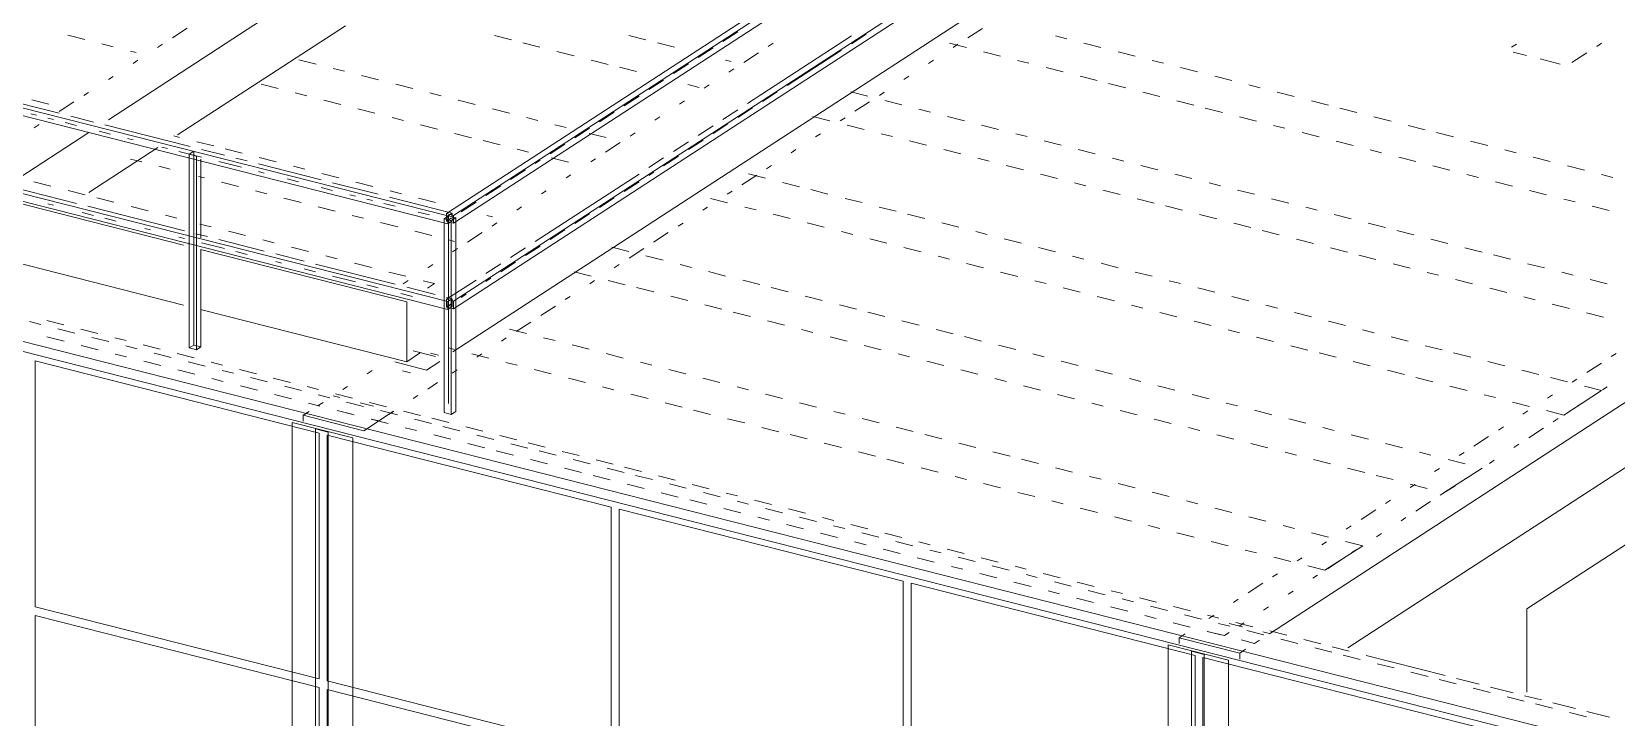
# Paper-space layout '02 Building 3D Model' of a CAD drawing. Header units: millimetres. Extents: x 5 to 415, y 7 to 290.
# Drawn here: x 64.42 to 91.22, y 195.23 to 206.83 of the extents above; entities that cross this region are included whole.
import ezdxf

# ---------------------------------------------------------------- set-up
doc = ezdxf.new("R2010")
doc.units = ezdxf.units.MM
doc.layers.add('MODEL_3D_VIEW', color=7, linetype='Continuous', lineweight=9)

# ---------------------------------------------------------------- blocks, each defined once
blk = doc.blocks.new('SHEET_02_BUILDING_3D')
at = {"layer": 'MODEL_3D_VIEW', "lineweight": 9}
for p, q in [((85.351, 196.642), (109.589, 212.419)), ((109.423, 211.209), (86.679, 196.404)), ((26.737, 211.131), (139.139, 182.563)), ((138.954, 182.442), (26.744, 210.961)), ((82.709, 211.094), (71.433, 203.754)), ((71.555, 203.723), (82.83, 211.063)), ((71.555, 203.593), (82.83, 210.932)), ((71.555, 202.273), (82.83, 209.612)), ((71.555, 202.142), (82.83, 209.482)), ((54.22, 208.095), (71.456, 203.714)), ((54.22, 207.964), (71.456, 203.584)), ((81.219, 207.713), (71.541, 201.414)), ((65.72, 205.343), (68.307, 207.027)), ((67.052, 206.893), (66.802, 206.73)), ((69.725, 206.935), (66.888, 205.088)), ((80.25, 206.728), (80.499, 206.89)), ((54.22, 206.644), (71.456, 202.264)), ((65.032, 206.775), (65.32, 206.701)), ((65.609, 206.628), (65.801, 206.579)), ((66.635, 206.621), (66.551, 206.567)), ((72.245, 206.769), (72.534, 206.696)), ((72.726, 206.647), (73.015, 206.573)), ((74.808, 206.696), (74.52, 206.77)), ((75.289, 206.574), (75.001, 206.648)), ((76.111, 206.668), (76.361, 206.831)), ((78.282, 206.762), (76.528, 205.62)), ((76.961, 206.639), (76.878, 206.585)), ((78.282, 206.631), (78.533, 206.794)), ((79.94, 206.641), (80.228, 206.568)), ((80.001, 206.566), (80.084, 206.62)), ((81.926, 206.715), (81.733, 206.764)), ((82.503, 206.569), (82.214, 206.642)), ((89.528, 206.625), (89.445, 206.571)), ((90.886, 206.583), (90.97, 206.637)), ((54.22, 206.514), (71.456, 202.133)), ((66.09, 206.506), (66.186, 206.481)), ((66.217, 206.35), (66.134, 206.295)), ((69.23, 206.286), (68.941, 206.36)), ((73.303, 206.5), (73.592, 206.427)), ((73.88, 206.353), (74.169, 206.28)), ((75.693, 206.396), (75.944, 206.559)), ((76.251, 206.33), (76.155, 206.354)), ((76.711, 206.477), (76.461, 206.314)), ((77.197, 205.924), (78.115, 206.522)), ((79.586, 206.296), (79.669, 206.35)), ((80.517, 206.495), (80.805, 206.421)), ((81.094, 206.348), (81.286, 206.299)), ((83.08, 206.422), (82.792, 206.495)), ((83.561, 206.3), (83.369, 206.349)), ((89.475, 206.487), (89.702, 206.43)), ((89.93, 206.372), (90.271, 206.285)), ((90.468, 206.311), (90.719, 206.474)), ((65.8, 206.078), (65.717, 206.024)), ((69.711, 206.164), (69.519, 206.213)), ((70.288, 206.017), (70, 206.091)), ((74.361, 206.231), (74.65, 206.158)), ((75.276, 206.125), (75.526, 206.288)), ((76.294, 206.205), (76.21, 206.151)), ((79.171, 206.026), (79.254, 206.08)), ((81.575, 206.226), (81.863, 206.152)), ((82.152, 206.079), (82.441, 206.006)), ((84.138, 206.153), (83.85, 206.226)), ((84.715, 206.006), (84.427, 206.08)), ((64.888, 205.452), (63.443, 205.819)), ((65.383, 205.806), (65.3, 205.752)), ((68.302, 205.943), (68.591, 205.87)), ((70.865, 205.871), (70.577, 205.944)), ((74.858, 205.853), (75.108, 206.016)), ((75.516, 205.938), (75.708, 205.889)), ((75.877, 205.933), (75.793, 205.879)), ((76.779, 205.652), (77.029, 205.816)), ((78.56, 205.743), (78.271, 205.816)), ((78.756, 205.756), (78.839, 205.81)), ((82.633, 205.957), (82.922, 205.883)), ((83.21, 205.81), (83.499, 205.737)), ((85.196, 205.884), (85.004, 205.933)), ((85.773, 205.737), (85.485, 205.811)), ((64.71, 205.607), (64.421, 205.681)), ((65.133, 205.644), (64.883, 205.481)), ((68.879, 205.797), (69.071, 205.748)), ((69.36, 205.675), (69.649, 205.601)), ((71.346, 205.749), (71.154, 205.797)), ((71.923, 205.602), (71.635, 205.675)), ((74.44, 205.581), (74.691, 205.744)), ((75.459, 205.662), (75.376, 205.608)), ((76.361, 205.381), (76.612, 205.544)), ((78.341, 205.486), (78.59, 205.648)), ((79.137, 205.596), (78.848, 205.67)), ((83.787, 205.663), (84.076, 205.59)), ((84.268, 205.541), (84.557, 205.468)), ((86.35, 205.591), (86.062, 205.664)), ((86.831, 205.468), (86.543, 205.542)), ((64.406, 205.444), (64.502, 205.42)), ((64.695, 205.371), (64.791, 205.346)), ((64.984, 205.297), (65.177, 205.248)), ((65.465, 205.305), (65.08, 205.403)), ((69.937, 205.528), (70.226, 205.455)), ((70.514, 205.381), (70.707, 205.332)), ((72.5, 205.455), (72.212, 205.529)), ((72.981, 205.333), (72.789, 205.382)), ((74.023, 205.309), (74.273, 205.472)), ((75.042, 205.39), (74.959, 205.336)), ((75.944, 205.109), (76.194, 205.272)), ((76.361, 205.511), (76.111, 205.348)), ((77.632, 205.4), (77.92, 205.327)), ((78.092, 205.323), (78.175, 205.377)), ((79.618, 205.474), (79.425, 205.523)), ((80.195, 205.327), (79.906, 205.401)), ((84.845, 205.394), (85.134, 205.321)), ((87.409, 205.322), (87.12, 205.395)), ((64.218, 204.366), (65.386, 205.126)), ((64.549, 205.263), (64.465, 205.209)), ((65.562, 205.15), (65.754, 205.101)), ((67.102, 204.889), (65.658, 205.256)), ((66.043, 205.028), (66.139, 205.003)), ((66.922, 205.045), (66.826, 205.07)), ((70.995, 205.259), (71.284, 205.186)), ((71.572, 205.112), (71.861, 205.039)), ((73.462, 205.211), (73.27, 205.26)), ((73.605, 205.037), (73.856, 205.2)), ((74.136, 205.04), (73.847, 205.113)), ((74.625, 205.119), (74.542, 205.065)), ((75.944, 205.239), (75.693, 205.076)), ((77.677, 205.053), (77.76, 205.107)), ((78.209, 205.253), (78.497, 205.18)), ((78.786, 205.107), (78.978, 205.058)), ((80.772, 205.181), (80.483, 205.254)), ((81.253, 205.058), (81.061, 205.107)), ((85.422, 205.248), (85.615, 205.199)), ((85.903, 205.126), (86.192, 205.052)), ((87.986, 205.175), (87.697, 205.248)), ((88.467, 205.053), (88.178, 205.126)), ((66.554, 204.871), (65.386, 204.111)), ((66.621, 204.881), (66.717, 204.857)), ((66.91, 204.808), (67.295, 204.71)), ((67.162, 204.809), (67.086, 204.76)), ((67.086, 204.76), (67.208, 204.729)), ((67.086, 201.481), (67.086, 204.76)), ((67.162, 201.53), (67.162, 204.809)), ((67.499, 204.899), (67.211, 204.972)), ((67.68, 204.742), (67.295, 204.84)), ((67.98, 204.776), (67.691, 204.85)), ((72.053, 204.99), (72.342, 204.917)), ((72.63, 204.843), (72.823, 204.794)), ((73.187, 204.765), (73.438, 204.928)), ((74.375, 204.956), (74.124, 204.793)), ((75.526, 204.968), (75.276, 204.804)), ((75.526, 204.837), (75.777, 205)), ((77.262, 204.783), (77.345, 204.837)), ((79.267, 204.984), (79.555, 204.911)), ((79.844, 204.838), (80.133, 204.764)), ((81.83, 204.912), (81.542, 204.985)), ((82.407, 204.765), (82.119, 204.838)), ((86.48, 204.979), (86.769, 204.906)), ((87.058, 204.832), (87.25, 204.783)), ((89.044, 204.906), (88.755, 204.98)), ((89.525, 204.784), (89.332, 204.833)), ((66.09, 204.678), (66.282, 204.629)), ((66.571, 204.556), (66.763, 204.507)), ((67.208, 201.45), (67.208, 204.729)), ((67.283, 204.676), (67.283, 203.344)), ((67.584, 204.636), (67.969, 204.538)), ((68.065, 204.645), (67.873, 204.693)), ((69.317, 204.326), (68.258, 204.596)), ((68.258, 204.465), (68.354, 204.441)), ((68.557, 204.63), (68.269, 204.703)), ((69.038, 204.507), (68.846, 204.556)), ((72.519, 204.33), (72.77, 204.494)), ((72.937, 204.602), (73.02, 204.657)), ((73.207, 204.697), (73.496, 204.623)), ((73.958, 204.684), (73.874, 204.63)), ((75.108, 204.696), (74.858, 204.533)), ((75.108, 204.565), (75.359, 204.728)), ((76.847, 204.513), (76.93, 204.567)), ((80.421, 204.691), (80.613, 204.642)), ((80.902, 204.569), (81.191, 204.496)), ((82.888, 204.643), (82.696, 204.692)), ((83.465, 204.496), (83.177, 204.57)), ((87.538, 204.71), (87.827, 204.637)), ((88.116, 204.563), (88.404, 204.49)), ((90.102, 204.637), (89.813, 204.711)), ((90.679, 204.491), (90.39, 204.564)), ((62.92, 204.256), (66.986, 203.223)), ((65.177, 203.928), (63.154, 204.442)), ((64.746, 204.218), (64.456, 204.292)), ((67.244, 204.384), (67.341, 204.36)), ((67.629, 204.287), (67.918, 204.213)), ((68.739, 204.343), (68.932, 204.294)), ((69.615, 204.361), (69.327, 204.434)), ((70.28, 204.082), (69.51, 204.277)), ((70.192, 204.214), (69.904, 204.287)), ((72.102, 204.059), (72.352, 204.222)), ((74.691, 204.424), (72.937, 203.282)), ((73.54, 204.413), (73.457, 204.359)), ((74.44, 204.13), (74.691, 204.293)), ((74.858, 204.402), (74.941, 204.456)), ((76.432, 204.243), (76.681, 204.405)), ((76.829, 204.355), (76.54, 204.428)), ((77.406, 204.208), (77.117, 204.282)), ((81.479, 204.422), (81.768, 204.349)), ((82.056, 204.276), (82.249, 204.227)), ((84.042, 204.35), (83.754, 204.423)), ((84.523, 204.227), (84.331, 204.276)), ((88.693, 204.417), (88.885, 204.368)), ((89.174, 204.294), (89.462, 204.221)), ((91.16, 204.368), (90.967, 204.417)), ((65.327, 204.071), (65.037, 204.144)), ((65.811, 203.948), (65.521, 204.021)), ((68.206, 204.14), (68.399, 204.091)), ((68.687, 204.018), (68.976, 203.944)), ((69.317, 204.196), (69.51, 204.147)), ((69.799, 204.073), (69.895, 204.049)), ((70.088, 204), (70.184, 203.976)), ((71.532, 203.763), (70.473, 204.033)), ((70.673, 204.092), (70.481, 204.141)), ((71.25, 203.945), (70.962, 204.018)), ((71.684, 203.787), (71.935, 203.95)), ((73.123, 204.141), (73.04, 204.087)), ((74.023, 203.858), (74.273, 204.022)), ((75.901, 204.012), (76.189, 203.939)), ((76.183, 204.081), (76.266, 204.135)), ((77.887, 204.086), (77.598, 204.16)), ((78.464, 203.94), (78.175, 204.013)), ((82.537, 204.153), (82.826, 204.08)), ((83.114, 204.007), (83.403, 203.933)), ((85.1, 204.081), (84.812, 204.154)), ((85.678, 203.934), (85.389, 204.007)), ((89.751, 204.148), (90.039, 204.074)), ((90.328, 204.001), (90.52, 203.952)), ((64.695, 203.92), (64.791, 203.895)), ((65.273, 203.773), (65.465, 203.724)), ((67.006, 203.463), (65.369, 203.879)), ((65.658, 203.675), (65.851, 203.626)), ((66.392, 203.8), (66.102, 203.874)), ((66.876, 203.677), (66.683, 203.726)), ((69.264, 203.871), (69.553, 203.798)), ((69.841, 203.724), (70.034, 203.676)), ((70.376, 203.927), (70.569, 203.878)), ((70.954, 203.78), (71.147, 203.731)), ((71.471, 203.714), (71.396, 203.664)), ((71.396, 203.664), (71.517, 203.634)), ((71.396, 200.386), (71.396, 203.664)), ((71.433, 203.754), (71.433, 203.624)), ((71.555, 203.723), (71.433, 203.754)), ((71.433, 203.624), (71.517, 203.678)), ((71.532, 203.763), (71.456, 203.714)), ((71.456, 203.714), (71.456, 203.584)), ((71.593, 203.683), (71.471, 203.714)), ((71.471, 200.538), (71.471, 203.714)), ((71.517, 203.634), (71.593, 203.683)), ((71.532, 203.633), (71.532, 203.763)), ((71.555, 203.593), (71.555, 203.723)), ((71.593, 203.683), (71.593, 200.404)), ((72.212, 203.701), (72.116, 203.725)), ((72.706, 203.87), (72.623, 203.815)), ((73.605, 203.587), (73.856, 203.75)), ((75.768, 203.811), (75.851, 203.865)), ((76.478, 203.866), (76.67, 203.817)), ((76.959, 203.743), (77.247, 203.67)), ((79.041, 203.793), (78.753, 203.866)), ((79.522, 203.671), (79.233, 203.744)), ((83.595, 203.884), (83.884, 203.811)), ((84.172, 203.738), (84.461, 203.664)), ((86.158, 203.812), (85.966, 203.861)), ((86.736, 203.665), (86.447, 203.738)), ((90.809, 203.879), (91.097, 203.805)), ((66.332, 203.504), (66.428, 203.479)), ((67.391, 203.365), (67.199, 203.414)), ((67.457, 203.529), (67.264, 203.578)), ((68.038, 203.382), (67.748, 203.455)), ((70.322, 203.602), (70.611, 203.529)), ((70.899, 203.456), (71.188, 203.382)), ((71.433, 203.624), (71.555, 203.593)), ((71.436, 203.657), (71.532, 203.633)), ((71.456, 203.584), (71.532, 203.633)), ((71.517, 200.355), (71.517, 203.634)), ((72.039, 203.435), (71.788, 203.272)), ((72.289, 203.598), (72.206, 203.544)), ((73.187, 203.315), (73.438, 203.478)), ((74.937, 203.27), (75.186, 203.432)), ((75.352, 203.54), (75.435, 203.594)), ((77.536, 203.597), (77.824, 203.523)), ((78.113, 203.45), (78.305, 203.401)), ((80.099, 203.524), (79.811, 203.597)), ((80.58, 203.402), (80.388, 203.451)), ((84.749, 203.591), (85.038, 203.518)), ((85.23, 203.469), (85.519, 203.395)), ((87.313, 203.518), (87.024, 203.592)), ((87.794, 203.396), (87.505, 203.469)), ((66.986, 202.207), (62.92, 203.241)), ((66.91, 203.357), (67.006, 203.333)), ((67.276, 203.149), (70.762, 202.263)), ((67.283, 203.139), (67.283, 201.5)), ((67.295, 203.259), (67.68, 203.161)), ((68.354, 203.12), (67.584, 203.316)), ((68.522, 203.259), (68.328, 203.308)), ((69.103, 203.111), (68.813, 203.185)), ((71.477, 203.309), (71.573, 203.284)), ((71.621, 203.164), (71.538, 203.109)), ((72.77, 203.173), (72.519, 203.01)), ((72.77, 203.043), (73.02, 203.206)), ((74.521, 203.114), (74.232, 203.187)), ((74.522, 203), (74.771, 203.162)), ((78.594, 203.328), (78.883, 203.254)), ((79.171, 203.181), (79.46, 203.108)), ((81.157, 203.255), (80.869, 203.328)), ((81.734, 203.108), (81.446, 203.182)), ((85.808, 203.322), (86.096, 203.249)), ((86.385, 203.175), (86.673, 203.102)), ((88.371, 203.249), (88.082, 203.323)), ((88.948, 203.103), (88.659, 203.176)), ((67.873, 203.112), (68.065, 203.063)), ((69.028, 202.949), (68.547, 203.072)), ((68.547, 202.941), (68.643, 202.917)), ((70.569, 202.558), (69.221, 202.9)), ((69.587, 202.988), (69.393, 203.037)), ((70.168, 202.84), (69.878, 202.914)), ((71.204, 202.892), (71.121, 202.838)), ((72.352, 202.902), (72.102, 202.739)), ((72.352, 202.771), (72.603, 202.934)), ((74.273, 202.838), (74.356, 202.892)), ((75.098, 202.967), (74.809, 203.041)), ((75.579, 202.845), (75.386, 202.894)), ((79.748, 203.034), (79.941, 202.985)), ((80.229, 202.912), (80.518, 202.839)), ((82.215, 202.986), (82.023, 203.035)), ((82.792, 202.839), (82.504, 202.913)), ((86.866, 203.053), (87.154, 202.98)), ((87.443, 202.907), (87.731, 202.833)), ((89.429, 202.981), (89.14, 203.054)), ((90.006, 202.834), (89.717, 202.907)), ((69.028, 202.819), (69.221, 202.77)), ((69.51, 202.696), (69.895, 202.598)), ((70.749, 202.693), (70.458, 202.766)), ((70.787, 202.621), (70.704, 202.566)), ((71.233, 202.57), (71.039, 202.619)), ((71.935, 202.63), (71.433, 202.304)), ((72.102, 202.608), (72.185, 202.662)), ((73.593, 202.771), (73.881, 202.698)), ((73.858, 202.568), (73.941, 202.622)), ((74.17, 202.624), (74.458, 202.551)), ((76.156, 202.698), (75.867, 202.772)), ((76.733, 202.552), (76.444, 202.625)), ((80.806, 202.765), (81.095, 202.692)), ((81.383, 202.619), (81.576, 202.57)), ((83.37, 202.693), (83.081, 202.766)), ((83.85, 202.571), (83.658, 202.619)), ((88.02, 202.76), (88.212, 202.711)), ((88.501, 202.638), (88.789, 202.564)), ((90.487, 202.712), (90.295, 202.761)), ((91.064, 202.565), (90.775, 202.638)), ((70.088, 202.549), (70.28, 202.5)), ((70.665, 202.403), (70.858, 202.354)), ((71.243, 202.386), (70.762, 202.509)), ((71.115, 202.493), (71.233, 202.57)), ((71.532, 202.313), (71.436, 202.337)), ((71.684, 202.336), (71.768, 202.391)), ((73.443, 202.298), (73.526, 202.352)), ((74.651, 202.502), (74.939, 202.429)), ((75.228, 202.355), (75.516, 202.282)), ((77.214, 202.429), (76.925, 202.503)), ((77.791, 202.283), (77.503, 202.356)), ((81.864, 202.497), (82.153, 202.423)), ((82.441, 202.35), (82.73, 202.276)), ((84.428, 202.424), (84.139, 202.497)), ((85.005, 202.277), (84.716, 202.351)), ((89.078, 202.491), (89.366, 202.418)), ((89.655, 202.344), (89.847, 202.295)), ((70.762, 201.247), (67.276, 202.133)), ((70.762, 201.247), (70.762, 202.263)), ((71.433, 202.304), (71.433, 202.173)), ((71.555, 202.273), (71.433, 202.304)), ((71.433, 202.173), (71.517, 202.227)), ((71.433, 202.173), (71.555, 202.142)), ((71.436, 202.207), (71.532, 202.182)), ((71.532, 202.313), (71.456, 202.264)), ((71.456, 202.264), (71.456, 202.133)), ((71.456, 202.133), (71.532, 202.182)), ((71.532, 202.182), (71.532, 202.313)), ((71.555, 202.142), (71.555, 202.273)), ((73.028, 202.028), (73.277, 202.19)), ((75.805, 202.209), (76.094, 202.135)), ((76.286, 202.087), (76.574, 202.013)), ((78.368, 202.136), (78.08, 202.209)), ((78.849, 202.014), (78.561, 202.087)), ((83.019, 202.203), (83.211, 202.154)), ((83.499, 202.081), (83.788, 202.008)), ((85.486, 202.155), (85.293, 202.204)), ((86.063, 202.008), (85.774, 202.082)), ((90.136, 202.222), (90.425, 202.149)), ((90.713, 202.075), (91.002, 202.002)), ((64.577, 201.879), (64.385, 201.928)), ((64.678, 201.945), (64.965, 201.872)), ((65.151, 201.733), (64.864, 201.806)), ((65.252, 201.799), (65.539, 201.726)), ((72.79, 201.726), (72.501, 201.799)), ((72.613, 201.757), (72.862, 201.919)), ((76.863, 201.94), (77.152, 201.866)), ((77.44, 201.793), (77.633, 201.744)), ((79.426, 201.867), (79.138, 201.941)), ((80.003, 201.72), (79.715, 201.794)), ((84.077, 201.934), (84.365, 201.861)), ((84.654, 201.788), (84.846, 201.739)), ((86.64, 201.862), (86.351, 201.935)), ((87.121, 201.739), (86.928, 201.788)), ((64.679, 201.67), (64.968, 201.597)), ((65.256, 201.524), (65.545, 201.45)), ((65.726, 201.587), (65.438, 201.66)), ((65.827, 201.653), (66.018, 201.604)), ((66.305, 201.531), (66.592, 201.458)), ((67.086, 201.481), (67.162, 201.53)), ((67.162, 201.53), (67.283, 201.5)), ((72.364, 201.595), (72.447, 201.649)), ((73.271, 201.604), (73.078, 201.653)), ((73.848, 201.457), (73.559, 201.531)), ((77.921, 201.671), (78.21, 201.598)), ((78.498, 201.524), (78.787, 201.451)), ((80.484, 201.598), (80.196, 201.672)), ((81.061, 201.452), (80.773, 201.525)), ((85.135, 201.665), (85.423, 201.592)), ((85.712, 201.519), (86, 201.445)), ((87.698, 201.593), (87.409, 201.666)), ((88.275, 201.446), (87.986, 201.519)), ((69.281, 200.04), (64.478, 201.26)), ((64.478, 201.26), (64.478, 197.098)), ((65.834, 201.377), (66.026, 201.328)), ((66.204, 201.465), (66.013, 201.514)), ((66.315, 201.255), (66.603, 201.181)), ((66.779, 201.319), (66.491, 201.392)), ((66.88, 201.385), (67.167, 201.312)), ((67.208, 201.45), (67.086, 201.481)), ((67.283, 201.5), (67.208, 201.45)), ((70.997, 201.401), (70.762, 201.247)), ((71.249, 201.337), (70.872, 201.433)), ((71.098, 201.107), (71.323, 201.253)), ((71.3, 201.36), (71.166, 201.394)), ((71.477, 201.481), (71.573, 201.456)), ((71.862, 201.383), (72.15, 201.31)), ((71.949, 201.325), (72.032, 201.379)), ((74.425, 201.31), (74.136, 201.384)), ((79.075, 201.378), (79.268, 201.329)), ((79.556, 201.255), (79.845, 201.182)), ((81.542, 201.329), (81.35, 201.378)), ((82.119, 201.183), (81.831, 201.256)), ((86.193, 201.396), (86.481, 201.323)), ((86.77, 201.25), (87.058, 201.176)), ((88.756, 201.324), (88.467, 201.397)), ((89.333, 201.177), (89.045, 201.25)), ((91.217, 201.387), (91.134, 201.333)), ((66.892, 201.108), (67.18, 201.035)), ((67.353, 201.173), (67.066, 201.246)), ((67.454, 201.239), (67.646, 201.19)), ((67.832, 201.052), (67.64, 201.1)), ((67.933, 201.117), (68.22, 201.044)), ((70.179, 201.099), (70.096, 201.045)), ((70.56, 201.244), (71.098, 201.107)), ((70.829, 201.059), (70.694, 201.093)), ((71.534, 201.055), (71.617, 201.109)), ((72.439, 201.236), (72.631, 201.188)), ((72.92, 201.114), (73.208, 201.041)), ((74.906, 201.188), (74.714, 201.237)), ((75.483, 201.042), (75.194, 201.115)), ((80.133, 201.109), (80.422, 201.035)), ((82.697, 201.036), (82.408, 201.109)), ((87.347, 201.103), (87.636, 201.03)), ((87.828, 200.981), (88.116, 200.907)), ((89.91, 201.03), (89.622, 201.104)), ((90.391, 200.908), (90.103, 200.981)), ((90.968, 201.224), (90.719, 201.062)), ((67.469, 200.961), (67.661, 200.912)), ((67.95, 200.839), (68.238, 200.766)), ((68.406, 200.906), (68.119, 200.979)), ((68.507, 200.971), (68.795, 200.898)), ((68.981, 200.76), (68.694, 200.833)), ((69.082, 200.825), (69.273, 200.777)), ((69.764, 200.829), (69.681, 200.775)), ((71.119, 200.785), (71.285, 200.893)), ((73.497, 200.968), (73.785, 200.894)), ((74.074, 200.821), (74.266, 200.772)), ((76.06, 200.895), (75.772, 200.968)), ((76.541, 200.773), (76.349, 200.822)), ((80.71, 200.962), (80.903, 200.913)), ((81.191, 200.84), (81.48, 200.766)), ((83.178, 200.914), (82.985, 200.963)), ((83.755, 200.767), (83.466, 200.84)), ((88.405, 200.834), (88.694, 200.761)), ((90.329, 200.345), (90.968, 200.761)), ((90.553, 200.954), (90.47, 200.9)), ((90.968, 200.761), (90.68, 200.835)), ((91.065, 200.824), (90.982, 200.77)), ((68.527, 200.692), (68.815, 200.619)), ((69.104, 200.546), (69.296, 200.497)), ((69.349, 200.559), (69.266, 200.505)), ((69.46, 200.638), (69.268, 200.687)), ((69.632, 200.64), (69.518, 200.669)), ((69.56, 200.704), (69.848, 200.631)), ((70.034, 200.492), (69.747, 200.565)), ((70.2, 200.496), (69.973, 200.553)), ((70.135, 200.558), (70.422, 200.485)), ((70.87, 200.623), (70.953, 200.677)), ((74.555, 200.699), (74.844, 200.625)), ((75.132, 200.552), (75.421, 200.479)), ((77.118, 200.626), (76.83, 200.699)), ((77.695, 200.479), (77.407, 200.553)), ((81.769, 200.693), (82.057, 200.62)), ((82.346, 200.546), (82.538, 200.497)), ((84.332, 200.62), (84.043, 200.694)), ((84.813, 200.498), (84.62, 200.547)), ((88.982, 200.687), (89.175, 200.639)), ((89.463, 200.565), (89.752, 200.492)), ((90.138, 200.684), (90.055, 200.63)), ((90.65, 200.554), (90.567, 200.5)), ((69.85, 199.959), (68.826, 200.219)), ((68.826, 200.219), (68.826, 79.614)), ((69.114, 200.406), (69.013, 200.34)), ((69.013, 200.34), (70.037, 200.08)), ((69.013, 200.34), (69.013, 200.24)), ((69.585, 200.423), (69.873, 200.35)), ((69.607, 200.418), (69.834, 200.36)), ((70.037, 200.08), (70.541, 200.409)), ((70.162, 200.277), (70.451, 200.203)), ((70.175, 200.273), (70.289, 200.244)), ((70.608, 200.346), (70.321, 200.419)), ((70.455, 200.353), (70.538, 200.407)), ((70.709, 200.412), (70.997, 200.339)), ((71.183, 200.2), (70.896, 200.273)), ((71.188, 200.29), (71.475, 200.217)), ((71.517, 200.355), (71.396, 200.386)), ((71.593, 200.404), (71.517, 200.355)), ((75.613, 200.43), (75.902, 200.356)), ((76.19, 200.283), (76.479, 200.21)), ((78.176, 200.357), (77.984, 200.406)), ((78.753, 200.21), (78.465, 200.284)), ((82.827, 200.424), (83.115, 200.351)), ((83.404, 200.277), (83.692, 200.204)), ((85.39, 200.351), (85.101, 200.425)), ((85.967, 200.205), (85.678, 200.278)), ((89.723, 200.414), (89.64, 200.36)), ((90.04, 200.419), (90.329, 200.345)), ((90.235, 200.284), (90.152, 200.23)), ((69.437, 200.056), (69.222, 200.111)), ((69.222, 200.111), (69.222, 79.506)), ((69.281, 195.878), (69.281, 200.04)), ((74.218, 198.785), (69.415, 200.006)), ((69.415, 200.006), (69.415, 195.843)), ((69.437, 79.451), (69.437, 200.056)), ((69.85, 79.354), (69.85, 199.959)), ((70.739, 200.13), (70.931, 200.081)), ((71.22, 200.008), (71.509, 199.935)), ((71.662, 200.078), (71.374, 200.151)), ((71.763, 200.144), (72.05, 200.071)), ((72.236, 199.932), (71.949, 200.005)), ((72.337, 199.998), (72.624, 199.925)), ((76.767, 200.136), (77.056, 200.063)), ((77.248, 200.014), (77.537, 199.941)), ((79.33, 200.064), (79.042, 200.137)), ((79.811, 199.941), (79.523, 200.015)), ((83.981, 200.131), (84.173, 200.082)), ((84.462, 200.009), (84.75, 199.935)), ((86.448, 200.083), (86.256, 200.131)), ((87.025, 199.936), (86.736, 200.009)), ((89.059, 199.982), (88.81, 199.82)), ((89.308, 200.144), (89.225, 200.09)), ((89.986, 200.122), (89.737, 199.96)), ((71.797, 199.861), (72.086, 199.788)), ((72.278, 199.739), (72.567, 199.666)), ((72.811, 199.786), (72.523, 199.859)), ((72.816, 199.876), (73.103, 199.803)), ((73.289, 199.665), (73.002, 199.738)), ((73.39, 199.73), (73.677, 199.657)), ((77.825, 199.867), (78.114, 199.794)), ((78.402, 199.721), (78.691, 199.647)), ((80.389, 199.795), (80.1, 199.868)), ((80.966, 199.648), (80.677, 199.721)), ((85.039, 199.862), (85.327, 199.789)), ((85.616, 199.715), (85.808, 199.666)), ((87.602, 199.789), (87.314, 199.863)), ((88.083, 199.667), (87.891, 199.716)), ((88.644, 199.712), (88.561, 199.658)), ((89.571, 199.852), (89.488, 199.798)), ((72.855, 199.592), (73.144, 199.519)), ((73.432, 199.446), (73.721, 199.372)), ((73.864, 199.519), (73.576, 199.592)), ((73.965, 199.584), (74.252, 199.511)), ((74.438, 199.373), (74.151, 199.446)), ((74.443, 199.463), (74.731, 199.39)), ((78.883, 199.599), (79.172, 199.525)), ((79.46, 199.452), (79.749, 199.379)), ((81.447, 199.526), (81.158, 199.599)), ((82.024, 199.379), (81.735, 199.453)), ((86.097, 199.593), (86.386, 199.52)), ((86.674, 199.446), (86.963, 199.373)), ((88.229, 199.441), (88.146, 199.387)), ((88.309, 199.031), (88.949, 199.447)), ((88.66, 199.52), (88.372, 199.594)), ((89.155, 199.582), (89.072, 199.527)), ((73.913, 199.323), (74.202, 199.25)), ((74.49, 199.177), (74.779, 199.103)), ((74.917, 199.251), (74.63, 199.324)), ((75.018, 199.317), (75.305, 199.244)), ((75.491, 199.105), (75.204, 199.178)), ((75.592, 199.171), (75.88, 199.098)), ((80.038, 199.305), (80.23, 199.256)), ((80.519, 199.183), (80.807, 199.11)), ((82.505, 199.257), (82.312, 199.306)), ((83.082, 199.11), (82.793, 199.184)), ((87.155, 199.324), (87.444, 199.251)), ((87.814, 199.171), (87.731, 199.117)), ((87.732, 199.177), (88.021, 199.104)), ((88.491, 199.149), (88.242, 198.987)), ((88.74, 199.311), (88.657, 199.257)), ((75.068, 199.03), (75.356, 198.957)), ((75.548, 198.908), (75.837, 198.834)), ((76.066, 198.959), (75.779, 199.032)), ((76.167, 199.025), (76.358, 198.976)), ((76.544, 198.837), (76.353, 198.886)), ((76.645, 198.903), (76.933, 198.83)), ((81.096, 199.036), (81.384, 198.963)), ((81.673, 198.89), (81.865, 198.841)), ((83.659, 198.964), (83.37, 199.037)), ((84.14, 198.841), (83.947, 198.89)), ((87.399, 198.901), (87.316, 198.847)), ((88.076, 198.879), (87.827, 198.717)), ((74.218, 194.623), (74.218, 198.785)), ((79.156, 197.53), (74.353, 198.751)), ((74.353, 198.751), (74.353, 194.588)), ((76.126, 198.761), (76.414, 198.688)), ((76.703, 198.614), (76.895, 198.566)), ((77.119, 198.691), (76.832, 198.764)), ((77.22, 198.757), (77.507, 198.684)), ((77.693, 198.545), (77.406, 198.618)), ((77.794, 198.611), (77.986, 198.562)), ((82.154, 198.767), (82.442, 198.694)), ((82.731, 198.621), (83.019, 198.547)), ((84.717, 198.695), (84.428, 198.768)), ((85.294, 198.548), (85.006, 198.621)), ((87.15, 198.739), (86.901, 198.577)), ((87.661, 198.609), (87.578, 198.555)), ((77.184, 198.492), (77.472, 198.419)), ((77.761, 198.345), (78.049, 198.272)), ((78.172, 198.424), (77.981, 198.472)), ((78.273, 198.489), (78.56, 198.416)), ((78.747, 198.278), (78.459, 198.351)), ((78.848, 198.343), (79.135, 198.27)), ((83.308, 198.474), (83.5, 198.425)), ((83.789, 198.352), (84.077, 198.278)), ((85.775, 198.426), (85.583, 198.475)), ((86.352, 198.279), (86.064, 198.352)), ((86.735, 198.469), (86.652, 198.415)), ((87.246, 198.339), (87.163, 198.285)), ((91.726, 198.379), (89.706, 197.065)), ((78.338, 198.199), (78.53, 198.15)), ((78.819, 198.077), (79.107, 198.003)), ((79.321, 198.132), (79.034, 198.205)), ((79.422, 198.197), (79.613, 198.149)), ((79.8, 198.01), (79.608, 198.059)), ((79.901, 198.076), (80.188, 198.003)), ((84.366, 198.205), (84.655, 198.132)), ((84.943, 198.058), (85.136, 198.01)), ((86.32, 198.199), (86.237, 198.145)), ((86.29, 197.716), (86.929, 198.132)), ((86.929, 198.132), (86.641, 198.206)), ((86.831, 198.069), (86.748, 198.015)), ((79.396, 197.93), (79.684, 197.857)), ((79.973, 197.783), (80.165, 197.734)), ((80.374, 197.864), (80.087, 197.937)), ((80.475, 197.93), (80.762, 197.857)), ((80.949, 197.718), (80.661, 197.791)), ((81.05, 197.784), (81.241, 197.735)), ((85.424, 197.936), (85.713, 197.863)), ((85.904, 197.929), (85.821, 197.874)), ((86.001, 197.79), (86.29, 197.716)), ((86.582, 197.907), (86.333, 197.744)), ((79.156, 193.368), (79.156, 197.53)), ((80.454, 197.661), (80.743, 197.588)), ((81.031, 197.514), (81.32, 197.441)), ((81.427, 197.596), (81.236, 197.645)), ((81.528, 197.662), (81.816, 197.589)), ((82.002, 197.45), (81.715, 197.523)), ((82.103, 197.516), (82.39, 197.443)), ((85.489, 197.658), (85.406, 197.604)), ((86.167, 197.636), (86.084, 197.582)), ((84.094, 196.275), (79.291, 197.496)), ((79.291, 197.496), (79.291, 193.333)), ((81.608, 197.368), (81.801, 197.319)), ((82.089, 197.245), (82.378, 197.172)), ((82.576, 197.304), (82.289, 197.377)), ((82.677, 197.37), (82.869, 197.321)), ((83.055, 197.183), (82.863, 197.231)), ((83.156, 197.248), (83.443, 197.175)), ((85.24, 197.496), (84.991, 197.334)), ((85.752, 197.366), (85.669, 197.312)), ((64.478, 197.098), (69.281, 195.878)), ((82.666, 197.099), (82.955, 197.025)), ((83.629, 197.037), (83.342, 197.11)), ((83.73, 197.102), (84.018, 197.029)), ((84.204, 196.891), (83.917, 196.964)), ((84.825, 197.226), (84.742, 197.172)), ((85.337, 197.096), (85.254, 197.042)), ((89.706, 197.065), (89.706, 195.652)), ((69.281, 195.732), (64.478, 196.953)), ((64.478, 196.953), (64.478, 192.791)), ((83.243, 196.952), (83.436, 196.903)), ((83.724, 196.83), (84.013, 196.756)), ((84.305, 196.956), (84.496, 196.908)), ((84.41, 196.956), (84.327, 196.902)), ((84.683, 196.769), (84.491, 196.818)), ((84.899, 196.76), (84.672, 196.817)), ((84.784, 196.835), (85.071, 196.762)), ((84.922, 196.826), (84.839, 196.772)), ((85.257, 196.623), (84.97, 196.696)), ((84.662, 196.194), (83.639, 196.454)), ((83.639, 196.454), (83.639, 75.849)), ((83.927, 196.641), (83.826, 196.576)), ((83.826, 196.576), (84.849, 196.315)), ((83.826, 196.576), (83.826, 196.475)), ((84.301, 196.683), (84.59, 196.61)), ((84.306, 196.682), (84.533, 196.624)), ((84.673, 196.664), (84.59, 196.61)), ((84.874, 196.538), (85.102, 196.48)), ((85.102, 196.48), (85.185, 196.534)), ((85.354, 196.644), (85.24, 196.673)), ((85.358, 196.689), (85.645, 196.616)), ((85.832, 196.477), (85.544, 196.55)), ((85.932, 196.543), (86.22, 196.47)), ((84.25, 196.291), (84.035, 196.346)), ((84.035, 196.346), (84.035, 75.741)), ((84.094, 192.113), (84.094, 196.275)), ((89.031, 195.02), (84.228, 196.241)), ((84.228, 196.241), (84.228, 192.079)), ((84.25, 75.687), (84.25, 196.291)), ((84.662, 75.589), (84.662, 196.194)), ((84.849, 196.315), (84.95, 196.381)), ((84.849, 196.215), (84.849, 196.315)), ((86.406, 196.331), (86.119, 196.404)), ((86.411, 196.421), (86.698, 196.348)), ((86.885, 196.209), (86.597, 196.282)), ((86.986, 196.275), (88.326, 195.934)), ((87.459, 196.063), (87.172, 196.136)), ((88.034, 195.917), (87.746, 195.99)), ((69.281, 191.57), (69.281, 195.732)), ((69.415, 195.843), (74.218, 194.623)), ((74.218, 194.478), (69.415, 195.698)), ((69.415, 195.698), (69.415, 191.536)), ((88.512, 195.796), (88.225, 195.869)), ((88.518, 195.886), (88.901, 195.788)), ((89.087, 195.65), (88.8, 195.723)), ((89.092, 195.74), (89.475, 195.642)), ((89.661, 195.504), (89.374, 195.577)), ((89.666, 195.594), (89.954, 195.521)), ((90.14, 195.382), (89.853, 195.455)), ((90.145, 195.472), (90.528, 195.375)), ((90.714, 195.236), (90.427, 195.309)), ((90.72, 195.326), (91.103, 195.229))]:
    blk.add_line(p, q, dxfattribs=at)

psp = doc.layouts.new('02 Building 3D Model')

# ---------------------------------------------------------------- block references
psp.add_blockref('SHEET_02_BUILDING_3D', (0, 0))

doc.saveas('drawing.dxf')
